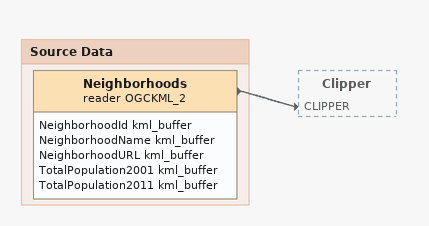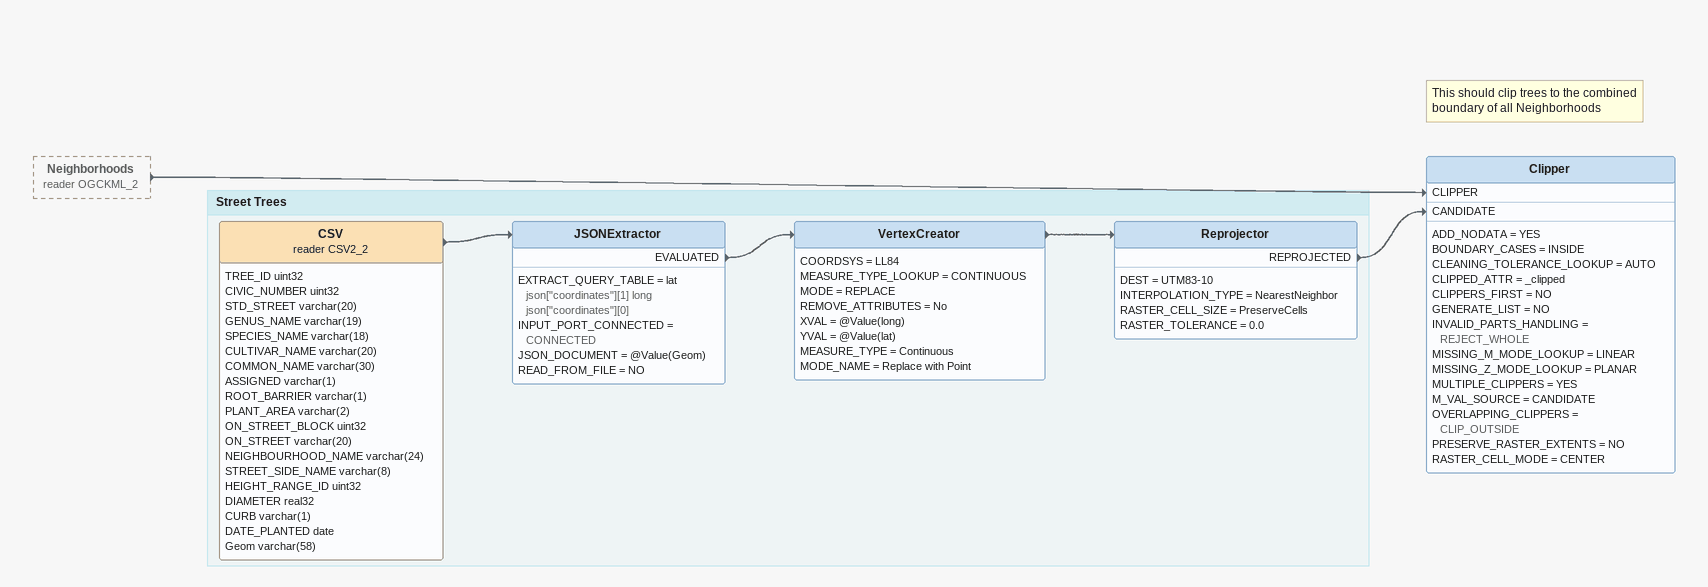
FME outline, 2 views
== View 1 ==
Bookmark: Source Data
Neighborhoods (reader OGCKML_2)
    attributes: NeighborhoodId kml_buffer, NeighborhoodName kml_buffer, NeighborhoodURL kml_buffer, TotalPopulation2001 kml_buffer, TotalPopulation2011 kml_buffer
    -> Clipper [CLIPPER]

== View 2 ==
Neighborhoods (reader OGCKML_2) [outside]
    -> Clipper [CLIPPER]
Note: This should clip trees to the combined boundary of all Neighborhoods
Clipper
    ADD_NODATA = YES
    BOUNDARY_CASES = INSIDE
    CLEANING_TOLERANCE_LOOKUP = AUTO
    CLIPPED_ATTR = _clipped
    CLIPPERS_FIRST = NO
    GENERATE_LIST = NO
    INVALID_PARTS_HANDLING = REJECT_WHOLE
    MISSING_M_MODE_LOOKUP = LINEAR
    MISSING_Z_MODE_LOOKUP = PLANAR
    MULTIPLE_CLIPPERS = YES
    M_VAL_SOURCE = CANDIDATE
    OVERLAPPING_CLIPPERS = CLIP_OUTSIDE
    PRESERVE_RASTER_EXTENTS = NO
    RASTER_CELL_MODE = CENTER

Bookmark: Street Trees
CSV (reader CSV2_2)
    attributes: TREE_ID uint32, CIVIC_NUMBER uint32, STD_STREET varchar(20), GENUS_NAME varchar(19), SPECIES_NAME varchar(18), CULTIVAR_NAME varchar(20), COMMON_NAME varchar(30), ASSIGNED varchar(1), ROOT_BARRIER varchar(1), PLANT_AREA varchar(2), ON_STREET_BLOCK uint32, ON_STREET varchar(20), NEIGHBOURHOOD_NAME varchar(24), STREET_SIDE_NAME varchar(8), HEIGHT_RANGE_ID uint32, DIAMETER real32, CURB varchar(1), DATE_PLANTED date, Geom varchar(58)
    -> JSONExtractor
JSONExtractor
    EXTRACT_QUERY_TABLE = lat json["coordinates"][1] long json["coordinates"][0]
    INPUT_PORT_CONNECTED = CONNECTED
    JSON_DOCUMENT = @Value(Geom)
    READ_FROM_FILE = NO
    EVALUATED -> VertexCreator
VertexCreator
    COORDSYS = LL84
    MEASURE_TYPE_LOOKUP = CONTINUOUS
    MODE = REPLACE
    REMOVE_ATTRIBUTES = No
    XVAL = @Value(long)
    YVAL = @Value(lat)
    MEASURE_TYPE = Continuous
    MODE_NAME = Replace with Point
    -> Reprojector
Reprojector
    DEST = UTM83-10
    INTERPOLATION_TYPE = NearestNeighbor
    RASTER_CELL_SIZE = PreserveCells
    RASTER_TOLERANCE = 0.0
    REPROJECTED -> Clipper [CANDIDATE]
